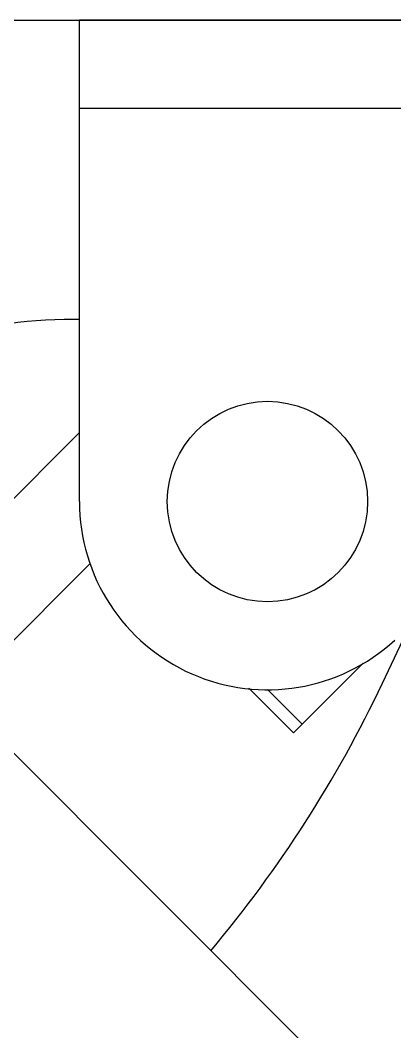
# Model space of a CAD drawing. Extents: x 1031190 to 1725648, y 733081 to 1571294.
# Drawn here: x 1166052 to 1166297, y 1238539 to 1239198 of the extents above; entities that cross this region are included whole.
import ezdxf

# ---------------------------------------------------------------- set-up
doc = ezdxf.new("R2010")
doc.units = 0
doc.header["$LTSCALE"] = 1000
doc.header["$MEASUREMENT"] = 0
doc.layers.add('bz', color=2, linetype='Continuous')

msp = doc.modelspace()

# ---------------------------------------------------------------- linework, layer by layer
for p, q in [((1166090.91, 1238884.41), (1166090.91, 1239198.07)), ((1166786, 1239198.07), (1166090.91, 1239198.07)), ((1166090.91, 1239140.83), (1166673.38, 1239140.83)), ((1166090.91, 1239002.96), (1166080.98, 1239002.96)), ((1166090.91, 1238929.43), (1165762.55, 1238601.07)), ((1165808.81, 1238554.81), (1166097.97, 1238843.97)), ((1166288.59, 1238766.04), (1166306.09, 1238802.85)), ((1166230.46, 1238733.6), (1166275.99, 1238779.13)), ((1166201.33, 1238762.73), (1166230.46, 1238733.6)), ((1166213.6, 1238762.03), (1166236.24, 1238739.39)), ((1166265.62, 1238502.77), (1166028.54, 1238739.85))]:
    msp.add_line(p, q)
msp.add_circle((1166213.57, 1238884.41), 65.32)
for centre, radius, start, end in [((1166081.02, 1238757.63), 245.33, 90.00863, 135), ((1166213.57, 1238884.41), 122.66, 180, 312.62038), ((1165550.06, 1239117.16), 817.75, 320.01919, 334.57234)]:
    msp.add_arc(centre, radius, start, end)
at = {"layer": 'bz'}
msp.add_line((1151048.65, 1239198.07), (1169120.65, 1239198.07), dxfattribs=at)

doc.saveas('drawing.dxf')
